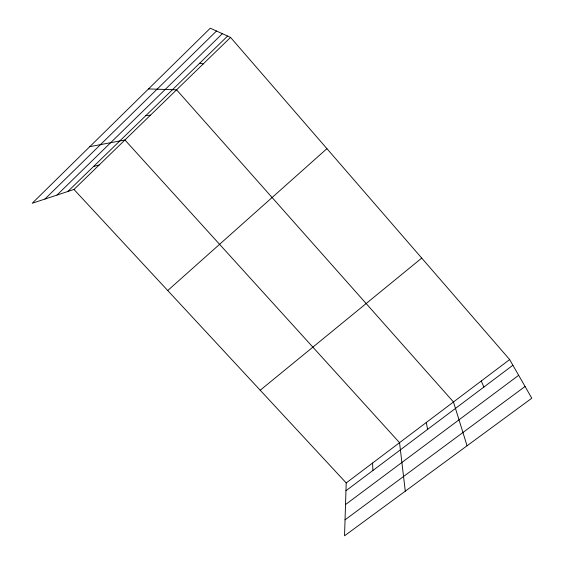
<?xml version="1.0" encoding="UTF-8"?>
<svg xmlns="http://www.w3.org/2000/svg" width="564" height="564" viewBox="0 0 564 564"><rect width="100%" height="100%" fill="white"/><g stroke="black" fill="none" stroke-linecap="round" stroke-linejoin="round"><path stroke-width="0.85" d="M73.976 189.462L346.204 482.939L344.541 535.8L531.789 398.219L509.652 359.571L230.542 37.4L210.294 28.2L32.211 203.259L73.976 189.462L230.542 37.4M44.901 199.071L216.491 31.013M56.985 195.073L222.357 33.678M67.856 191.485L227.602 36.061M167.727 290.531L326.93 148.663M260.201 390.225L421.731 258.086M346.204 482.939L509.652 359.571M345.958 490.75L512.895 365.239M345.52 504.561L518.661 375.3M345.041 519.839L525.063 386.481M93.532 166.507L99.172 164.991M89.768 146.682L124.926 139.978L399.545 442.684L405.29 491.166M145.843 115.606L150.468 115.169M148.508 88.936L176.574 89.817L453.47 401.977L467.055 445.779M199.734 63.182L203.259 63.901M481.268 380.996L483.877 387.052M426.236 422.535L427.646 429.331M372.6 463.016L372.889 470.496"/></g></svg>
